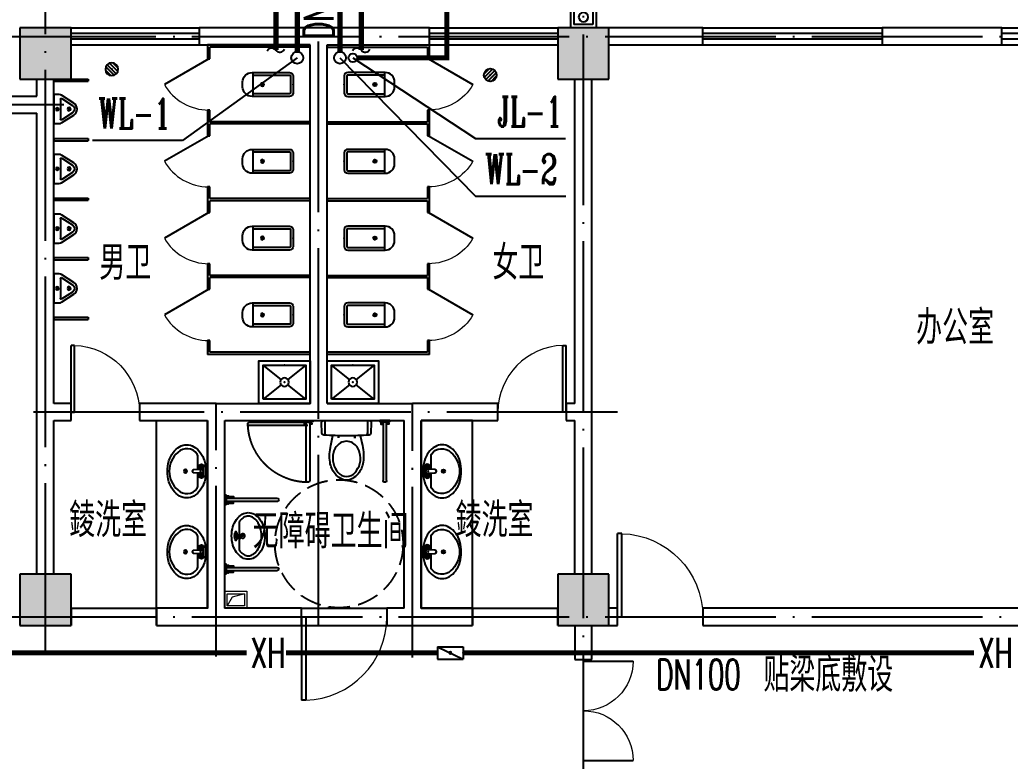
# Model space of a CAD drawing. Extents: x 888742 to 1277419, y 9079 to 622358.
# Drawn here: x 1062244 to 1073843, y 440340 to 449026 of the extents above; entities that cross this region are included whole.
import ezdxf

# ---------------------------------------------------------------- set-up
doc = ezdxf.new("R2010")
doc.units = 0
doc.header["$LTSCALE"] = 1000
doc.header["$MEASUREMENT"] = 0
doc.linetypes.add('DASH', pattern=[0.35, 0.25, -0.1])
doc.linetypes.add('DOTE', pattern=[2.42, 2, -0.2, 0.02, -0.2])
for name, color, linetype in [('COLUMN', 2, 'Continuous'), ('DIM_污水', 3, 'Continuous'), ('DIM_给水', 3, 'Continuous'), ('DOTE', 14, 'DOTE'), ('EQUIP_污水', 7, 'Continuous'), ('LATRINE', 6, 'Continuous'), ('LVTRY', 220, 'Continuous'), ('PIPE-污水', 2, 'DASH'), ('PIPE-消防', 1, 'Continuous'), ('PIPE-给水', 3, 'Continuous'), ('PUB_HATCH', 252, 'Continuous'), ('PUB_TEXT', 7, 'Continuous'), ('RAIN', 220, 'Continuous'), ('STAIR', 4, 'Continuous'), ('TEXT_污水', 7, 'Continuous'), ('TEXT_消防', 7, 'Continuous'), ('VALVE_消防', 7, 'Continuous'), ('VPIPE-污水', 2, 'DASH'), ('VPIPE-给水', 3, 'Continuous'), ('WALL', 2, 'Continuous'), ('WINDOW', 142, 'Continuous')]:
    doc.layers.add(name, color=color, linetype=linetype)
doc.layers.add('洁、厨具', color=8, linetype='Continuous', lineweight=9)
doc.styles.add('_TWT_PIPEDN', font='SIMPLEX', dxfattribs={"width": 0.8, "height": 3.5, "bigfont": 'HZTXT'})
doc.styles.add('_TWT_PIPETEXT', font='SIMPLEX', dxfattribs={"width": 0.8, "height": 3.5, "bigfont": 'HZTXT'})
doc.styles.add('_TWT_SERIAL', font='COMPLEX', dxfattribs={"width": 0.8, "height": 3.5, "bigfont": 'HZTXT'})
doc.styles.add('hztxt', font='zn02.shx', dxfattribs={"width": 0.8, "height": 400, "bigfont": 'zn01.shx'})
doc.styles.get("Standard").update_dxf_attribs({"font": 'gbenor.shx', "bigfont": 'gbcbig.shx'})

# ---------------------------------------------------------------- blocks, each defined once
blk = doc.blocks.new('$lvtry$00000195')
for p, q in [((-165, -91, 0), (-34, -91, 0)), ((-17, -58, 0), (-17, -48, 0)), ((-16, -91, 0), (-11, -91, 0)), ((11, -91, 0), (165, -91, 0)), ((17, -58, 0), (17, -48, 0))]:
    blk.add_line(p, q)
at = {"elevation": 0}
blk.add_lwpolyline([(273, -195, -0.132138), (254, -266, -0.106661), (193, -332, -0.083339), (108, -374, -0.072039), (0, -389, -0.072039), (-108, -374, -0.083339), (-193, -332, -0.106661), (-254, -266, -0.132138), (-273, -195, -0.132138), (-254, -124, -0.106661), (-193, -57, -0.083339), (-108, -16, -0.072039), (0, 0, -0.072039), (108, -16, -0.083339), (193, -57, -0.106661), (254, -124, -0.132138)], format="xyb", close=True, dxfattribs=at)
blk.add_circle((0, -58, 0), 16.7)
for centre, radius, start, end in [((-68, -231, 0), 174, 128.9257, 149.8906), ((-165, -111, 0), 20, 90, 128.9257), ((-40, -49, 0), 10.1, 106.6096, 258.1648), ((-64, 218, 0), 259, 274.7069, 282.3732), ((-75, -228, 0), 173, 71.36, 79.1873), ((-29, -95, 0), 6.77, 155.344, 308.3224), ((-171, 3, 0), 166, 324.8411, 338.1337), ((-171, 3, 0), 170, 324.8411, 331.3523), ((-29, -95, 0), 3.37, 155.344, 308.3224), ((100, -210, 0), 170, 132.3141, 138.8253), ((100, -210, 0), 166, 125.5327, 138.8253), ((0, -131, 0), 25, 112.516, 67.484), ((-12, -74, 0), 10.6, 201.8924, 261.774), ((0, -48, 0), 16.7, 0, 180), ((-381, -131, 0), 372, 2.3982, 6.7627), ((0, -111, 0), 9.9, 201.7837, 338.2163), ((64, 218, 0), 259, 257.6268, 265.2931), ((381, -131, 0), 372, 170.1008, 177.6018), ((75, -228, 0), 173, 100.8127, 110.4191), ((40, -49, 0), 10.1, 281.8352, 73.3904), ((165, -111, 0), 20, 51.0743, 90), ((165, -111, 0), 20, 51.0743, 90), ((68, -231, 0), 174, 30.1094, 51.0743), ((-131, -195, 0), 101, 149.8906, 180), ((-131, -195, 0), 101, 180, 210.1094), ((131, -195, 0), 101, 0, 30.1094), ((131, -195, 0), 101, 329.8906, 0), ((-68, -158, 0), 174, 210.1094, 234.4623), ((-27, -100, 0), 245, 234.4623, 253.5183), ((0, -9, 0), 340, 253.5183, 270), ((0, -9, 0), 340, 270, 286.4817), ((27, -100, 0), 245, 286.4817, 305.5377), ((68, -158, 0), 174, 305.5377, 329.8906)]:
    blk.add_arc(centre, radius, start, end)
for p in [(0, -48, 0), (0, -131, 0)]:
    blk.add_point(p)
blk = doc.blocks.new('egtretgre')
at = {"layer": 'LVTRY'}
for p, q in [((571380, 282420), (571380, 281827)), ((571420, 282420), (571380, 282420)), ((571420, 281827), (571420, 282420)), ((572191, 282420), (572191, 281827)), ((572231, 282420), (572191, 282420)), ((572231, 281827), (572231, 282420)), ((571400, 281807), (571400, 281807)), ((572211, 281807), (572211, 281807))]:
    blk.add_line(p, q, dxfattribs=at)
for points in [[(571340, 282439), (571340, 282426), (571460, 282426), (571460, 282439)], [(571362, 282396), (571362, 282408), (571354, 282408), (571354, 282396)], [(571375, 282336), (571375, 282426), (571362, 282426), (571362, 282336)], [(571424, 282336), (571424, 282426), (571438, 282426), (571438, 282336)], [(571438, 282396), (571438, 282408), (571446, 282408), (571446, 282396)], [(572151, 282439), (572151, 282426), (572271, 282426), (572271, 282439)], [(572173, 282396), (572173, 282408), (572165, 282408), (572165, 282396)], [(572186, 282336), (572186, 282426), (572173, 282426), (572173, 282336)], [(572235, 282336), (572235, 282426), (572249, 282426), (572249, 282336)], [(572249, 282396), (572249, 282408), (572257, 282408), (572257, 282396)]]:
    blk.add_lwpolyline(points, close=True, dxfattribs=at)
for centre, start, end in [((571400, 281827), 180.0006, 270.0006), ((571400, 281827), 269.9999, 0), ((572211, 281827), 180.0006, 270.0006), ((572211, 281827), 269.9999, 0)]:
    blk.add_arc(centre, 20, start, end, dxfattribs=at)
at = {"layer": 'LVTRY', "xscale": -1}
blk.add_blockref('$lvtry$00000195', (571823, 282358, 0), dxfattribs=at)
blk = doc.blocks.new('ffsfsdfsdf')
at = {"layer": 'RAIN'}
for p, q in [((260326, 4077), (260326, 4077)), ((261226, 4077), (261226, 4077)), ((260306, 4057), (260306, 3374)), ((260346, 3374), (260346, 4057)), ((261206, 3374), (261206, 4057)), ((261246, 4057), (261246, 3374)), ((260695, 3548), (260672, 3548)), ((260683, 3536), (260683, 3559)), ((260862, 3548), (260885, 3548)), ((260873, 3536), (260873, 3559)), ((259622, 3394), (259622, 3394)), ((260306, 3374), (260346, 3374)), ((261025, 3355), (261025, 3466)), ((261246, 3374), (261206, 3374))]:
    blk.add_line(p, q, dxfattribs=at)
at = {"layer": 'RAIN', "linetype": 'DASH', "ltscale": 10}
for p, q in [((260326, 3414), (259642, 3414)), ((259642, 3374), (260326, 3374))]:
    blk.add_line(p, q, dxfattribs=at)
at = {"layer": 'RAIN'}
for points in [[(260939, 3531), (260963, 3647, 0.088113), (260973, 3844, 0.124068), (260913, 3978, 0.086475), (260846, 4035, 0.130408), (260778, 4052, 0.130408), (260710, 4035, 0.086475), (260643, 3978, 0.124068), (260584, 3844, 0.088113), (260593, 3647), (260617, 3531)], [(260531, 3526, 0.081902), (260527, 3500), (260527, 3355)], [(261025, 3466), (261025, 3512), (261025, 3500, 0.081902), (261020, 3526)]]:
    blk.add_lwpolyline(points, format="xyb", dxfattribs=at)
for points in [[(260778, 4010, -0.221073), (260878, 3964, -0.102493), (260934, 3859, -0.121565), (260931, 3727, -0.187395), (260849, 3616, -0.126952), (260778, 3598, -0.126952), (260707, 3616, -0.187395), (260625, 3727, -0.121565), (260623, 3859, -0.102493), (260678, 3964, -0.221073)], [(260508, 3355), (261044, 3355, 0.421203), (261067, 3378), (261063, 3502, 0.384529), (261042, 3524, 0.020097), (260776, 3534, 0.020097), (260510, 3524, 0.384529), (260489, 3502), (260485, 3378, 0.421203)]]:
    blk.add_lwpolyline(points, format="xyb", close=True, dxfattribs=at)
for points in [[(260386, 3355), (260386, 3367), (260266, 3367), (260266, 3355)], [(260288, 3398), (260288, 3385), (260280, 3385), (260280, 3398)], [(260301, 3397), (260301, 3367), (260288, 3367), (260288, 3397)], [(260350, 3397), (260350, 3367), (260364, 3367), (260364, 3397)], [(260364, 3398), (260364, 3385), (260372, 3385), (260372, 3398)], [(261166, 3355), (261166, 3367), (261286, 3367), (261286, 3355)], [(261188, 3398), (261188, 3385), (261180, 3385), (261180, 3398)], [(261201, 3397), (261201, 3367), (261188, 3367), (261188, 3397)], [(261250, 3397), (261250, 3367), (261264, 3367), (261264, 3397)], [(261264, 3398), (261264, 3385), (261272, 3385), (261272, 3398)]]:
    blk.add_lwpolyline(points, close=True, dxfattribs=at)
at = {"layer": 'RAIN', "linetype": 'DASH', "ltscale": 10}
blk.add_arc((260326, 3374), 704, 90, 178.3229, dxfattribs=at)
at = {"layer": 'RAIN'}
for centre, start, end in [((260326, 4057), 89.9999, 180), ((260326, 4057), 0.0006, 90.0006), ((261226, 4057), 89.9994, 179.9994), ((261226, 4057), 360, 90.0001)]:
    blk.add_arc(centre, 20, start, end, dxfattribs=at)
at = {"layer": 'RAIN', "linetype": 'DASH'}
for start, end in [(90.0006, 180.0006), (179.9999, 270)]:
    blk.add_arc((259642, 3394), 20, start, end, dxfattribs=at)
blk = doc.blocks.new('A$C3D4507CA')
at = {"layer": 'RAIN'}
for p, q in [((-150, -173), (-150, 127)), ((150, -173), (150, 127)), ((-110, -73), (-110, 87)), ((110, 87), (-110, 87)), ((110, -73), (110, 87)), ((-110, -73), (-150, -73)), ((150, -73), (110, -73)), ((150, -173), (-150, -173)), ((150, -173), (150, -173))]:
    blk.add_line(p, q, dxfattribs=at)
blk.add_circle((0, 0), 55, dxfattribs=at)
blk = doc.blocks.new('SDW3')
at = {"layer": '洁、厨具'}
for points in [[(-460062, 325215), (-460062, 325415), (-459802, 325415), (-459802, 325215)], [(-460032, 325245), (-460032, 325385), (-459832, 325385), (-459832, 325245)]]:
    blk.add_lwpolyline(points, close=True, dxfattribs=at)
blk.add_lwpolyline([(-460032, 325245), (-459888, 325285), (-459832, 325385)], dxfattribs=at)
blk = doc.blocks.new('$DorLib2D$00000001')
for p, q in [((0.45, 0.975), (0.5, 0.975)), ((0.45, 0), (0.45, 0.975)), ((0.5, 0), (0.5, 0.975)), ((0.5, 0), (0.45, 0))]:
    blk.add_line(p, q)
at = {"lineweight": 13}
blk.add_arc((0.475, 0), 0.975, 91.4693, 180, dxfattribs=at)
blk = doc.blocks.new('$lvtry$00000201')
at = {"color": 0}
for p, q in [((100, -30, 0), (-100, -30, 0)), ((110, -470, 0), (110, -40, 0)), ((140, -470, 0), (-140, -470, 0))]:
    blk.add_line(p, q, dxfattribs=at)
at = {"color": 0, "elevation": 0}
blk.add_lwpolyline([(140, -40, 0.414214), (100, 0), (-100, 0, 0.414214), (-140, -40), (-140, -480, 0.414214), (-30, -590), (30, -590, 0.414214), (140, -480)], format="xyb", close=True, dxfattribs=at)
blk.add_lwpolyline([(-110, -40), (-110, -470)], dxfattribs=at)
at = {"color": 0}
blk.add_circle((0, -359, 0), 20, dxfattribs=at)
for centre, start, end in [((-100, -40, 0), 90, 180), ((100, -40, 0), 0, 90)]:
    blk.add_arc(centre, 10, start, end, dxfattribs=at)
for p in [(0, 0, 0), (0, -359, 0)]:
    blk.add_point(p, dxfattribs=at)
blk = doc.blocks.new('$TCHSYS$APDOOR2D')
blk.add_line((0.5, 0), (0, 0.866))
at = {"lineweight": 13}
blk.add_arc((0.5, 0), 1, 120, 180, dxfattribs=at)
blk = doc.blocks.new('$lvtry$00000219')
at = {"color": 0}
for p, q in [((-124, -91, 0), (-43, -216, 0)), ((-116, -76, 0), (116, -76, 0)), ((43, -216, 0), (124, -91, 0))]:
    blk.add_line(p, q, dxfattribs=at)
at = {"color": 0, "elevation": 0}
blk.add_lwpolyline([(69, -231, -0.57735), (-69, -231), (-162, -88, -0.145378), (-170, -61), (-170, 0), (170, 0), (170, -61, -0.145378), (162, -88)], format="xyb", close=True, dxfattribs=at)
at = {"color": 0}
for centre, radius in [((0, -38, 0), 17.7), ((0, -177, 0), 20)]:
    blk.add_circle(centre, radius, dxfattribs=at)
for centre, radius, start, end in [((-116, -86, 0), 10, 90, 213.0863), ((116, -86, 0), 10, 326.9137, 90), ((0, -191, 0), 50, 210, 330)]:
    blk.add_arc(centre, radius, start, end, dxfattribs=at)
for p in [(0, -38, 0), (0, -177, 0)]:
    blk.add_point(p, dxfattribs=at)
blk = doc.blocks.new('$lvtry$00000171')
for p, q in [((-74, 11), (-11, 74)), ((-70, -27), (27, 70)), ((-53, -53), (53, 53)), ((-27, -70), (70, 27)), ((11, -74), (74, -11))]:
    blk.add_line(p, q)
blk.add_circle((0, 0), 75)
blk.add_point((0, 0))
blk = doc.blocks.new('$lvtry$00000191')
at = {"color": 0}
for p, q in [((-250, -50, 0), (-39, -219, 0)), ((39, -219, 0), (250, -50, 0)), ((-250, -450, 0), (-39, -281, 0)), ((39, -281, 0), (250, -450, 0))]:
    blk.add_line(p, q, dxfattribs=at)
at = {"color": 0, "elevation": 0}
for points in [[(300, -500), (300, 0), (-300, 0), (-300, -500)], [(250, -450), (250, -50), (-250, -50), (-250, -450)]]:
    blk.add_lwpolyline(points, close=True, dxfattribs=at)
at = {"color": 0}
blk.add_circle((0, -250, 0), 50, dxfattribs=at)
for p in [(0, -50, 0), (0, -250, 0)]:
    blk.add_point(p, dxfattribs=at)
blk = doc.blocks.new('$lvtry$00000196')
at = {"color": 0}
for points in [[(219, -385, 0.106486), (289, -308, 0.130324), (310, -225, 0.130324), (289, -143, 0.106486), (219, -66, 0.084172), (123, -18, 0.073176), (0, 0, 0.073176), (-123, -18, 0.084172), (-219, -66, 0.106486), (-289, -143, 0.130324), (-310, -225, 0.130324), (-289, -308, 0.106486), (-219, -385, 0.084172), (-123, -433, 0.073176), (0, -451, 0.073176), (123, -433, 0.084172)], [(-22, -44), (-17, -142, 1), (21, -142), (26, -44, 0.493794)]]:
    blk.add_lwpolyline(points, format="xyb", close=True, dxfattribs=at)
for points in [[(-218, -329, -0.467303), (-199, -103, -0.154885), (-179, -96), (-17, -96, -0.154885)], [(21, -96), (183, -96, -0.154885), (203, -103, -0.467303), (222, -329, -0.210278), (2, -430, -0.210278), (-218, -329, -0.467303)]]:
    blk.add_lwpolyline(points, format="xyb", dxfattribs=at)
for points in [[(-52, -25), (56, -25)], [(-52, -78), (-20, -78)], [(24, -78), (56, -78)]]:
    blk.add_lwpolyline(points, dxfattribs=at)
for centre, radius in [((-52, -52), 19.4), ((-52, -52), 12.6), ((56, -52), 19.4), ((56, -52), 12.6), ((2, -241), 19.7), ((2, -241), 14.7)]:
    blk.add_circle(centre, radius, dxfattribs=at)
for centre, start, end in [((-52, -52), 90, 270), ((56, -52), 270, 90)]:
    blk.add_arc(centre, 26.5, start, end, dxfattribs=at)
for p in [(2, -62), (2, -241)]:
    blk.add_point(p, dxfattribs=at)
blk = doc.blocks.new('$WINLIB2D$00000001')
at = {"color": 0}
for points in [[(-0.5, 0.5), (-0.5, -0.5)], [(-0.5, 0.5), (0.5, 0.5)], [(0.5, -0.5), (0.5, 0.5)], [(0.5, 0.1667), (-0.5, 0.1667)], [(0.5, -0.1667), (-0.5, -0.1667)], [(-0.5, -0.5), (0.5, -0.5)]]:
    blk.add_lwpolyline(points, dxfattribs=at)
blk = doc.blocks.new('$DorLib2D$00000004')
for p, q in [((-0.485, 0), (-0.485, 0.485)), ((0.485, 0), (0.485, 0.485))]:
    blk.add_line(p, q)
at = {"lineweight": 13}
for centre, start, end in [((-0.485, 0), 0, 90), ((0.485, 0), 90, 180)]:
    blk.add_arc(centre, 0.485, start, end, dxfattribs=at)
blk = doc.blocks.new('$TwtSys$00000132')
at = {"elevation": 0}
blk.add_lwpolyline([(7, -101, -0.575183), (0, 0, 0.604745), (-11, 101, 16.924828)], format="xyb", dxfattribs=at)
blk = doc.blocks.new('$VALVE$00000316')
for p, q in [((-124.8, 72.1), (124.8, -72.1)), ((-124.8, 72.1), (-124.8, -72.1)), ((-124.8, 72.1), (124.8, 72.1)), ((124.8, 72.1), (124.8, -72.1)), ((-124.8, -72.1), (124.8, -72.1))]:
    blk.add_line(p, q)
at = {"const_width": 21.1}
blk.add_lwpolyline([(-10.6, 0, 1), (10.6, 0, 1)], format="xyb", close=True, dxfattribs=at)
for p in [(-124.8, 0), (124.8, 0)]:
    blk.add_point(p)
at = {"color": 7, "flags": 9}
for tag in ['XSIZE', 'YSIZE']:
    blk.add_attdef(tag, (0, 0), '', height=0.5, dxfattribs=at)

msp = doc.modelspace()

# ---------------------------------------------------------------- hatches: boundary and pattern name
at = {"layer": 'PIPE-给水', "linetype": 'Continuous'}
for points in [[(1067244.3, 448581.4), (1067244.3, 448551.4), (1067274.3, 448551.4)], [(1067244.3, 448581.4), (1067274.3, 448581.4), (1067274.3, 448551.4)]]:
    msp.add_hatch(color=256, dxfattribs=at).paths.add_polyline_path(points)
at = {"layer": 'PUB_HATCH'}
for points in [[(1062244, 448331.4), (1062844, 448331.4), (1062844, 448931.4), (1062244, 448931.4)], [(1068544, 448331.4), (1069144, 448331.4), (1069144, 448931.4), (1068544, 448931.4)], [(1062244, 441931.4), (1062844, 441931.4), (1062844, 442531.4), (1062244, 442531.4)], [(1068544, 441931.4), (1069144, 441931.4), (1069144, 442531.4), (1068544, 442531.4)]]:
    msp.add_hatch(color=256, dxfattribs=at).paths.add_polyline_path(points)

# ---------------------------------------------------------------- linework, layer by layer
at = {"layer": 'COLUMN'}
for p, q in [((1062844, 448931.4), (1062244, 448931.4)), ((1062244, 448931.4), (1062244, 448331.4)), ((1062844, 448331.4), (1062844, 448931.4)), ((1069144, 448931.4), (1068544, 448931.4)), ((1068544, 448931.4), (1068544, 448331.4)), ((1069144, 448331.4), (1069144, 448931.4)), ((1062244, 448331.4), (1062844, 448331.4)), ((1068544, 448331.4), (1069144, 448331.4)), ((1062844, 442531.4), (1062244, 442531.4)), ((1062244, 442531.4), (1062244, 441931.4)), ((1062844, 441931.4), (1062844, 442531.4)), ((1069144, 442531.4), (1068544, 442531.4)), ((1068544, 442531.4), (1068544, 441931.4)), ((1069144, 441931.4), (1069144, 442531.4)), ((1062244, 441931.4), (1062844, 441931.4)), ((1068544, 441931.4), (1069144, 441931.4))]:
    msp.add_line(p, q, dxfattribs=at)
at = {"layer": 'DIM_污水'}
for p, q in [((1065494, 448581.4), (1064149.1, 447613.7)), ((1065994, 448581.4), (1067582.4, 446960.6)), ((1064149.1, 447613.7), (1063093.8, 447613.7)), ((1067582.4, 446960.6), (1068637.6, 446960.6))]:
    msp.add_line(p, q, dxfattribs=at)
at = {"layer": 'DIM_给水'}
for p, q in [((1066144.5, 448581.4), (1067581.5, 447634.9, 0)), ((1067581.5, 447634.9, 0), (1068635, 447634.9, 0))]:
    msp.add_line(p, q, dxfattribs=at)
at = {"layer": 'DOTE'}
for p, q in [((1062544, 441598.6, 0), (1062544, 450333.5, 0)), ((1065744, 441931.4, 0), (1065744, 450333.5, 0)), ((1068844, 420234.9, 0), (1068844, 450333.5, 0)), ((1047318.5, 448831.4, 0), (1106926.5, 448831.4, 0)), ((1062760.5, 448031.4), (1058981.5, 448031.4)), ((1064544, 441565.5), (1064544, 444531.4)), ((1066844, 441555.7), (1066844, 444531.4)), ((1069243.7, 444431.4), (1062378, 444431.4)), ((1047318.5, 442031.4, 0), (1107169.6, 442031.4))]:
    msp.add_line(p, q, dxfattribs=at)
at = {"layer": 'LATRINE'}
for p, q in [((1064444, 448731.4), (1064444, 448568.9)), ((1065644, 448731.4), (1064444, 448731.4)), ((1064469, 448568.9), (1064469, 448706.4)), ((1065644, 448706.4), (1064469, 448706.4)), ((1065644, 448706.4), (1065644, 448731.4)), ((1065844, 448731.4), (1067044, 448731.4)), ((1065844, 448731.4), (1065844, 448706.4)), ((1065844, 448706.4), (1067019, 448706.4)), ((1067019, 448706.4), (1067019, 448568.9)), ((1067044, 448568.9), (1067044, 448731.4)), ((1064444, 448568.9), (1064469, 448568.9)), ((1067019, 448568.9), (1067044, 448568.9)), ((1062644, 448331.4), (1063044, 448331.4)), ((1062644, 448331.4), (1062644, 448306.4)), ((1063044, 448331.4), (1063044, 448306.4)), ((1062644, 448306.4), (1063044, 448306.4)), ((1064469, 447968.9), (1064444, 447968.9)), ((1064444, 447968.9), (1064444, 447818.9)), ((1064469, 447831.4), (1064469, 447968.9)), ((1067044, 447968.9), (1067019, 447968.9)), ((1067019, 447968.9), (1067019, 447831.4)), ((1067044, 447818.9), (1067044, 447968.9)), ((1064444, 447818.9), (1064444, 447668.9)), ((1065644, 447831.4), (1064469, 447831.4)), ((1065644, 447806.4), (1064469, 447806.4)), ((1064469, 447668.9), (1064469, 447806.4)), ((1065644, 447806.4), (1065644, 447831.4)), ((1065844, 447831.4), (1067019, 447831.4)), ((1065844, 447831.4), (1065844, 447806.4)), ((1065844, 447806.4), (1067019, 447806.4)), ((1067019, 447806.4), (1067019, 447668.9)), ((1067044, 447668.9), (1067044, 447818.9)), ((1062644, 447634.2), (1063044, 447634.2)), ((1062644, 447634.2), (1062644, 447609.2)), ((1063044, 447634.2), (1063044, 447609.2)), ((1064444, 447668.9), (1064469, 447668.9)), ((1067019, 447668.9), (1067044, 447668.9)), ((1062644, 447609.2), (1063044, 447609.2)), ((1064469, 447068.9), (1064444, 447068.9)), ((1064444, 447068.9), (1064444, 446918.9)), ((1064469, 446931.4), (1064469, 447068.9)), ((1067044, 447068.9), (1067019, 447068.9)), ((1067019, 447068.9), (1067019, 446931.4)), ((1067044, 446918.9), (1067044, 447068.9)), ((1062644, 446937), (1063044, 446937)), ((1062644, 446937), (1062644, 446912)), ((1063044, 446937), (1063044, 446912)), ((1064444, 446918.9), (1064444, 446768.9)), ((1065644, 446931.4), (1064469, 446931.4)), ((1065644, 446906.4), (1065644, 446931.4)), ((1065844, 446931.4), (1067019, 446931.4)), ((1065844, 446931.4), (1065844, 446906.4)), ((1067044, 446768.9), (1067044, 446918.9)), ((1062644, 446912), (1063044, 446912)), ((1065644, 446906.4), (1064469, 446906.4)), ((1064469, 446768.9), (1064469, 446906.4)), ((1065844, 446906.4), (1067019, 446906.4)), ((1067019, 446906.4), (1067019, 446768.9)), ((1064444, 446768.9), (1064469, 446768.9)), ((1067019, 446768.9), (1067044, 446768.9)), ((1062644, 446239.8), (1063044, 446239.8)), ((1062644, 446239.8), (1062644, 446214.8)), ((1063044, 446239.8), (1063044, 446214.8)), ((1062644, 446214.8), (1063044, 446214.8)), ((1064469, 446168.9), (1064444, 446168.9)), ((1064444, 446168.9), (1064444, 446018.9)), ((1064469, 446031.4), (1064469, 446168.9)), ((1067044, 446168.9), (1067019, 446168.9)), ((1067019, 446168.9), (1067019, 446031.4)), ((1067044, 446018.9), (1067044, 446168.9)), ((1064444, 446018.9), (1064444, 445868.9)), ((1065644, 446031.4), (1064469, 446031.4)), ((1065644, 446006.4), (1064469, 446006.4)), ((1064469, 445868.9), (1064469, 446006.4)), ((1065644, 446006.4), (1065644, 446031.4)), ((1065844, 446031.4), (1067019, 446031.4)), ((1065844, 446031.4), (1065844, 446006.4)), ((1065844, 446006.4), (1067019, 446006.4)), ((1067019, 446006.4), (1067019, 445868.9)), ((1067044, 445868.9), (1067044, 446018.9)), ((1064444, 445868.9), (1064469, 445868.9)), ((1067019, 445868.9), (1067044, 445868.9)), ((1062644, 445541.9), (1063044, 445541.9)), ((1062644, 445541.9), (1062644, 445516.9)), ((1063044, 445541.9), (1063044, 445516.9)), ((1062644, 445516.9), (1063044, 445516.9)), ((1064469, 445268.9), (1064444, 445268.9)), ((1064444, 445268.9), (1064444, 445106.4)), ((1064469, 445131.4), (1064469, 445268.9)), ((1067044, 445268.9), (1067019, 445268.9)), ((1067019, 445268.9), (1067019, 445131.4)), ((1067044, 445106.4), (1067044, 445268.9)), ((1065644, 445106.4), (1064444, 445106.4)), ((1065644, 445131.4), (1064469, 445131.4)), ((1065644, 445106.4), (1065644, 445131.4)), ((1067019, 445131.4), (1065844, 445131.4)), ((1065844, 445106.4), (1065844, 445131.4)), ((1067044, 445106.4), (1065844, 445106.4))]:
    msp.add_line(p, q, dxfattribs=at)
at = {"layer": 'LVTRY'}
for points in [[(1064444, 444331.4), (1064444, 442131.4), (1063844, 442131.4), (1063844, 444331.4)], [(1066944, 444331.4), (1066944, 442131.4), (1067544, 442131.4), (1067544, 444331.4)]]:
    msp.add_lwpolyline(points, close=True, dxfattribs=at)
at = {"layer": 'PIPE-污水', "linetype": 'DASH', "const_width": 60}
for points in [[(1065244, 451461), (1065244, 448671)], [(1065494.1, 451481.7), (1065494, 448651.4)], [(1065994.3, 451461.5), (1065994.2, 448651.3)], [(1066244, 451480.4), (1066244, 448671)]]:
    msp.add_lwpolyline(points, dxfattribs=at)
at = {"layer": 'PIPE-消防', "linetype": 'Continuous', "const_width": 60}
for points in [[(1060029.9, 441609.4), (1064900.1, 441609.4)], [(1065362.8, 441609.4), (1067136.6, 441609.4)], [(1067436.2, 441609.4), (1073419.5, 441609.4)]]:
    msp.add_lwpolyline(points, dxfattribs=at)
at = {"layer": 'PIPE-给水', "linetype": 'Continuous', "const_width": 60}
for points in [[(1067244.3, 448581.4), (1067244.3, 449229.2)], [(1066194.5, 448581.4), (1067244.3, 448581.4)]]:
    msp.add_lwpolyline(points, dxfattribs=at)
at = {"layer": 'VPIPE-污水', "linetype": 'Continuous'}
for centre in [(1065494, 448581.4), (1065994, 448581.4)]:
    msp.add_circle(centre, 70, dxfattribs=at)
at = {"layer": 'VPIPE-给水', "linetype": 'Continuous'}
msp.add_circle((1066144.5, 448581.4), 50, dxfattribs=at)
at = {"layer": 'WALL'}
for p, q in [((1065744, 448931.4), (1064344, 448931.4)), ((1064344, 448931.4), (1064344, 448731.4)), ((1067044, 448931.4), (1065744, 448931.4)), ((1067044, 448731.4), (1067044, 448931.4)), ((1070244, 448931.4), (1069144, 448931.4)), ((1070244, 448731.4), (1070244, 448931.4)), ((1073744, 448931.4), (1072344, 448931.4)), ((1072344, 448931.4), (1072344, 448731.4)), ((1073744, 448731.4), (1073744, 448931.4)), ((1064344, 448731.4), (1065644, 448731.4)), ((1065644, 444531.4), (1065644, 448731.4)), ((1065844, 444531.4), (1065844, 448731.4)), ((1065844, 448731.4), (1067044, 448731.4)), ((1069144, 448731.4), (1070244, 448731.4)), ((1072344, 448731.4), (1073744, 448731.4)), ((1062444, 448131.4), (1062444, 448331.4)), ((1062644, 448031.4), (1062644, 448331.4)), ((1068744, 444531.4), (1068744, 448331.4)), ((1068944, 444431.4), (1068944, 448331.4)), ((1059444, 448131.4), (1062444, 448131.4)), ((1062644, 444531.4), (1062644, 448031.4)), ((1059444, 447931.4), (1062444, 447931.4)), ((1062444, 444431.4), (1062444, 447931.4)), ((1062844, 444531.4), (1062644, 444531.4)), ((1062844, 444331.4), (1062844, 444531.4)), ((1064544, 444531.4), (1063644, 444531.4)), ((1063644, 444531.4), (1063644, 444331.4)), ((1064544, 444531.4), (1065644, 444531.4)), ((1065844, 444531.4), (1066844, 444531.4)), ((1067844.3, 444531.4), (1066844, 444531.4)), ((1067844.3, 444331.4), (1067844.3, 444531.4)), ((1068744, 444531.4), (1068644.3, 444531.4)), ((1068644.3, 444531.4), (1068644.3, 444331.4)), ((1062444, 442531.4), (1062444, 444431.4)), ((1068944, 442531.4), (1068944, 444431.4)), ((1062644, 444331.4), (1062844, 444331.4)), ((1062644, 442531.4), (1062644, 444331.4)), ((1063644, 444331.4), (1064444, 444331.4)), ((1064444, 442131.4), (1064444, 444331.4)), ((1064644, 442131.4), (1064644, 444331.4)), ((1064644, 444331.4), (1065744, 444331.4)), ((1065744, 444331.4), (1066744, 444331.4)), ((1066744, 442131.4), (1066744, 444331.4)), ((1066944, 442131.4), (1066944, 444331.4)), ((1066944, 444331.4), (1067844.3, 444331.4)), ((1068644.3, 444331.4), (1068744, 444331.4)), ((1068744, 442531.4), (1068744, 444331.4)), ((1064444, 442131.4), (1063844, 442131.4)), ((1063844, 442131.4), (1063844, 441931.4)), ((1065543.8, 442131.4), (1064644, 442131.4)), ((1065543.8, 441931.4), (1065543.8, 442131.4)), ((1066744, 442131.4), (1066543.8, 442131.4)), ((1066543.8, 442131.4), (1066543.8, 441931.4)), ((1067544, 442131.4), (1066944, 442131.4)), ((1067544, 441931.4), (1067544, 442131.4)), ((1069244, 442131.4), (1069144, 442131.4)), ((1069244, 441931.4), (1069244, 442131.4)), ((1076944, 442131.4), (1070244, 442131.4)), ((1070244, 442131.4), (1070244, 441931.4)), ((1063844, 441931.4), (1064544, 441931.4)), ((1064544, 441931.4), (1065543.8, 441931.4)), ((1066543.8, 441931.4), (1066844, 441931.4)), ((1066844, 441931.4), (1067544, 441931.4)), ((1068744, 441931.4), (1068744, 441531.4)), ((1068944, 441531.4), (1068944, 441931.4)), ((1069144, 441931.4), (1069244, 441931.4)), ((1070244, 441931.4), (1076944, 441931.4)), ((1068744, 441531.4), (1068944, 441531.4))]:
    msp.add_line(p, q, dxfattribs=at)
at = {"layer": 'WINDOW', "linetype": 'DASH'}
for p, q in [((1062844, 442131.4), (1062844, 441931.4)), ((1063844, 441931.4), (1063844, 442131.4)), ((1067544, 442131.4), (1067544, 441931.4)), ((1068544, 441931.4), (1068544, 442131.4))]:
    msp.add_line(p, q, dxfattribs=at)
at = {"layer": 'WINDOW'}
for p, q in [((1062844, 442131.4, 0), (1063844, 442131.4, 0)), ((1065543.8, 442131.4), (1066543.8, 442131.4)), ((1067544, 442131.4, 0), (1068544, 442131.4, 0)), ((1065543.8, 441931.4), (1066543.8, 441931.4))]:
    msp.add_line(p, q, dxfattribs=at)
at = {"layer": 'WINDOW', "linetype": 'DASH'}
msp.add_circle((1065982.8, 442887.5), 750, dxfattribs=at)

# ---------------------------------------------------------------- block references
at = {"layer": 'EQUIP_污水'}
for p, rotation in [((1065244, 448671.2), 270), ((1066244, 448671.2), 270.0000000000247)]:
    msp.add_blockref('$TwtSys$00000132', p, dxfattribs=dict(at, rotation=rotation))
at = {"layer": 'LATRINE', "xscale": -600, "zscale": 25}
for p, yscale, rotation in [((1064456.5, 448268.9), -600, 270.0000000098331), ((1067031.5, 448268.9), 600, 269.9999999901669), ((1064456.5, 447368.9), -600, 270.0000000269324), ((1067031.5, 447368.9), 600, 269.9999999730676), ((1064456.5, 446468.9), -600, 270.0000000269324), ((1067031.5, 446468.9), 600, 269.9999999730676), ((1064456.5, 445568.9), -600, 270.0000000269176), ((1067031.5, 445568.9), 600, 269.9999999730824)]:
    msp.add_blockref('$TCHSYS$APDOOR2D', p, dxfattribs=dict(at, yscale=yscale, rotation=rotation))
at = {"layer": 'LVTRY', "yscale": -1}
for name, p, rotation in [('$lvtry$00000171', (1063321.3, 448447.4), 180), ('$lvtry$00000201', (1065444, 448268.9), 90.00000002692653), ('$lvtry$00000219', (1062644, 447980.1, 0), 270.0000000269266), ('$lvtry$00000201', (1065444, 447368.9), 90.00000002692653), ('$lvtry$00000219', (1062644, 447280.1, 0), 270.0000000269266), ('$lvtry$00000219', (1062644, 446580.1, 0), 270.0000000269266), ('$lvtry$00000201', (1065444, 446468.9), 90.00000002692653), ('$lvtry$00000219', (1062644, 445880.1, 0), 270.0000000269266), ('$lvtry$00000201', (1065444, 445568.9), 90.00000002692653), ('$lvtry$00000191', (1065344, 445031.4), 180.0000000342177), ('$lvtry$00000191', (1066144, 445031.4, 0), 180.0000000342177), ('$lvtry$00000196', (1064424, 443736.4), 89.99999911062311), ('$lvtry$00000196', (1064424, 442791.1), 89.99999911062311)]:
    msp.add_blockref(name, p, dxfattribs=dict(at, rotation=rotation))
at = {"layer": 'LVTRY'}
msp.add_blockref('$lvtry$00000171', (1067753.9, 448379.2), dxfattribs=at)
for name, p, rotation in [('$lvtry$00000201', (1066044, 448268.9), 89.99999997307346), ('$lvtry$00000201', (1066044, 447368.9), 89.99999997307346), ('$lvtry$00000201', (1066044, 446468.9), 89.99999997307346), ('$lvtry$00000201', (1066044, 445568.9), 89.99999997307346), ('$lvtry$00000196', (1066964, 443736.4), 90.00000088937692), ('$lvtry$00000196', (1066964, 442791.1), 90.00000088937692)]:
    msp.add_blockref(name, p, dxfattribs=dict(at, rotation=rotation))
at = {"layer": 'LVTRY', "xscale": -1, "rotation": 180}
msp.add_blockref('ffsfsdfsdf', (805293, 447686), dxfattribs=at)
at = {"layer": 'RAIN', "xscale": -1, "rotation": 180}
msp.add_blockref('A$C3D4507CA', (1068844.1, 449058.1, 0), dxfattribs=at)
at = {"layer": 'STAIR', "xscale": -1, "rotation": 90}
msp.add_blockref('egtretgre', (1347082.9, 1014802.4), dxfattribs=at)
at = {"layer": 'VALVE_消防', "xscale": 1.2, "zscale": 1.2}
msp.add_blockref('$VALVE$00000316', (1067286.4, 441609.4), dxfattribs=at)
at = {"layer": 'WINDOW'}
for name, p, xscale, yscale, zscale, rotation in [('$WINLIB2D$00000001', (1063594, 448831.4), 1500, -200, 1500, 3.951517075036687e-08), ('$WINLIB2D$00000001', (1067794, 448831.4), 1500, -200, 1500, 2.786921209328605e-08), ('$WINLIB2D$00000001', (1071294, 448831.4), 2100, -200, 2100, 1.138976287836473e-07), ('$WINLIB2D$00000001', (1074794, 448831.4), 2100, -200, 2100, 1.138976287836473e-07), ('$DorLib2D$00000001', (1063244, 444431.4), -800, 800, -800, 359.999999961195), ('$DorLib2D$00000001', (1068244.3, 444431.4), 800, 800, 800, 359.9999999611933), ('$DorLib2D$00000001', (1069744, 442031.4), -1000, 1000, -1000, 8.893777193829545e-07), ('$DorLib2D$00000001', (1066043.8, 442031.4), -1000, -1000, -1000, 5.082157217726405e-07), ('$DorLib2D$00000004', (1068844, 440931.4), 1200, -1200, 1200, 89.9999999732751)]:
    msp.add_blockref(name, p, dxfattribs=dict(at, xscale=xscale, yscale=yscale, zscale=zscale, rotation=rotation))
at = {"layer": '洁、厨具', "rotation": 180}
msp.add_blockref('SDW3', (604841.8, 767546.2), dxfattribs=at)

# ---------------------------------------------------------------- texts
at = {"layer": 'DIM_污水', "color": 7, "style": '_TWT_SERIAL', "width": 0.64}
for s, p in [('WL-1', (1063163.8, 447753.7)), ('WL-2', (1067693, 447100.6))]:
    msp.add_text(s, height=350, dxfattribs=at).set_placement(p)
at = {"layer": 'DIM_给水', "color": 7, "style": '_TWT_SERIAL', "width": 0.64}
msp.add_text('JL-1', height=350, dxfattribs=at).set_placement((1067839.6, 447774.9, 0))
at = {"layer": 'PUB_TEXT', "style": 'hztxt', "width": 0.8}
for s, p in [('男卫', (1063175.1, 445980.2)), ('女卫', (1067779.9, 445980.2)), ('办公室', (1072741.4, 445222.2)), ('錂洗室', (1062822.3, 442965)), ('錂洗室', (1067348.3, 442965)), ('无障碍卫生间', (1064971.9, 442834.2)), ('贴梁底敷设', (1070953, 441153.8))]:
    msp.add_text(s, height=400, dxfattribs=at).set_placement(p)
at = {"layer": 'TEXT_污水', "linetype": 'DASH', "style": '_TWT_PIPEDN', "width": 0.64}
msp.add_text('DN100', height=350, rotation=90, dxfattribs=at).set_placement((1065919, 448801.1))
at = {"layer": 'TEXT_消防', "style": '_TWT_PIPETEXT', "width": 0.64}
for p in [(1064950.1, 441434.4), (1073469.5, 441434.4)]:
    msp.add_text('XH', height=350, dxfattribs=at).set_placement(p)
at = {"layer": 'TEXT_消防', "linetype": 'Continuous', "style": '_TWT_PIPEDN', "width": 0.64}
msp.add_text('DN100', height=350, dxfattribs=at).set_placement((1069698.7, 441181.3))

doc.saveas('drawing.dxf')
